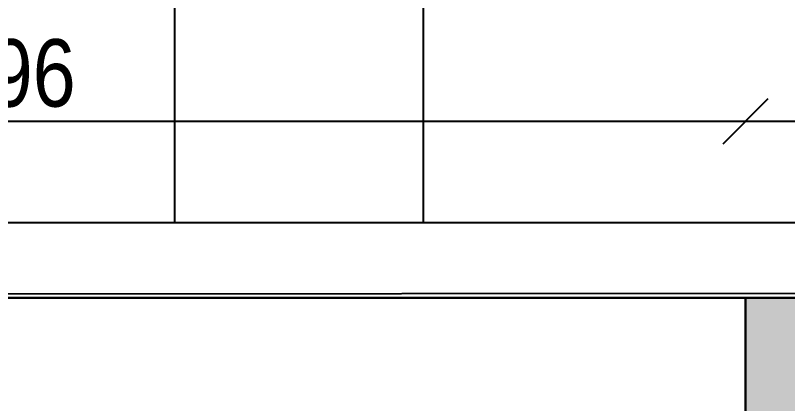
# Model space of a CAD drawing. Header units: metres. Extents: x 493 to 630, y -132 to -15.
# Drawn here: x 510.24 to 511.271, y -79.531 to -79.013 of the extents above; entities that cross this region are included whole.
import ezdxf

# ---------------------------------------------------------------- set-up
doc = ezdxf.new("R2010")
doc.units = ezdxf.units.M
doc.header["$MEASUREMENT"] = 0
doc.header["$PDMODE"] = 3
for name, color, linetype in [('a_caramida', 2, 'Continuous'), ('a_cote_50', 9, 'Continuous'), ('a_pereti_hasuri', 253, 'Continuous'), ('a_scari', 3, 'Continuous'), ('a_vederi', 74, 'Continuous')]:
    doc.layers.add(name, color=color, linetype=linetype)
doc.styles.get("Standard").update_dxf_attribs({"font": 'ARIALN.TTF'})
doc.dimstyles.new('50 cote', dxfattribs={"dimtxt": 0.09, "dimasz": 0.06, "dimexe": 0, "dimexo": 0, "dimgap": 0.018, "dimtad": 1, "dimdec": 1, "dimlfac": 100, "dimrnd": 0.5, "dimdsep": 46, "dimtxsty": 'Standard', "dimblk": 'OBLIQUE', "dimcen": 0.00045, "dimclrd": 256, "dimclrt": 4, "dimadec": 1, "dimazin": 0, "dimtfac": 1, "dimtdec": 1, "dimtix": 1, "dimtofl": 0, "dimtmove": 0, "dimatfit": 3, "dimldrblk": 'OBLIQUE', "dimfxl": 0, "dimtolj": 1, "dimtzin": 0, "dimarcsym": 0})

# ---------------------------------------------------------------- blocks, each defined once
blk = doc.blocks.new('_Oblique')
at = {"color": 0, "linetype": 'ByBlock', "lineweight": -2}
blk.add_line((-0.5, -0.5), (0.5, 0.5), dxfattribs=at)
blk = doc.blocks.new('*D1241')
at = {"layer": 'a_cote_50', "lineweight": -2, "ltscale": 0.3}
blk.add_line((-47.8123, -53.4339), (-45.8523, -53.4339), dxfattribs=at)
at = {"layer": 'Defpoints', "color": 0, "ltscale": 0.3}
for p in [(-45.8523, -53.4339), (-47.8123, -53.6694), (-45.8523, -53.6694)]:
    blk.add_point(p, dxfattribs=at)
at = {"layer": 'a_cote_50', "lineweight": -2, "ltscale": 0.3, "xscale": 0.06, "yscale": 0.06, "zscale": 0.06}
for p, rotation in [((-47.8123, -53.4339), 179.9999999999994), ((-45.8523, -53.4339), 359.9999999999994)]:
    blk.add_blockref('_Oblique', p, dxfattribs=dict(at, rotation=rotation))
at = {"layer": 'a_cote_50', "color": 4, "ltscale": 0.3, "insert": (-46.8323, -53.37), "char_height": 0.09, "attachment_point": 5}
blk.add_mtext('\\A1;196', dxfattribs=at)
blk = doc.blocks.new('*D1242')
at = {"layer": 'a_cote_50', "lineweight": -2, "ltscale": 0.3}
blk.add_line((-45.8523, -53.4339), (-44.8023, -53.4339), dxfattribs=at)
at = {"layer": 'Defpoints', "color": 0, "ltscale": 0.3}
for p in [(-44.8023, -53.4339), (-45.8523, -53.6694), (-44.8023, -53.6694)]:
    blk.add_point(p, dxfattribs=at)
at = {"layer": 'a_cote_50', "lineweight": -2, "ltscale": 0.3, "xscale": 0.06, "yscale": 0.06, "zscale": 0.06}
for p, rotation in [((-45.8523, -53.4339), 179.9999999999994), ((-44.8023, -53.4339), 359.9999999999994)]:
    blk.add_blockref('_Oblique', p, dxfattribs=dict(at, rotation=rotation))
at = {"layer": 'a_cote_50', "color": 4, "ltscale": 0.3, "insert": (-45.3273, -53.37), "char_height": 0.09, "attachment_point": 5}
blk.add_mtext('\\A1;105', dxfattribs=at)
blk = doc.blocks.new('COTE EXY')
at = {"layer": 'a_cote_50', "ltscale": 0.3}
for base, p1, p2, picture, middle in [((-45.8523, -53.4339), (-47.8123, -53.6694), (-45.8523, -53.6694), '*D1241', (-46.8323, -53.37)), ((-44.8023, -53.4339), (-45.8523, -53.6694), (-44.8023, -53.6694), '*D1242', (-45.3273, -53.37))]:
    dim = blk.add_linear_dim(base=base, p1=p1, p2=p2, angle=180, dimstyle='50 cote', override={"dimtmove": 1}, dxfattribs=at)
    dim.commit()
    dim.dimension.update_dxf_attribs({"geometry": picture, "text_midpoint": middle})

msp = doc.modelspace()

# ---------------------------------------------------------------- hatches: boundary and pattern name
at = {"layer": 'a_pereti_hasuri', "ltscale": 0.3}
h = msp.add_hatch(dxfattribs=at)
h.set_pattern_fill('ANSI33', color=256, scale=0.25, style=0)
h.set_pattern_definition([(45, (-4876.954644, 8292.469365), (-0.04419417382, 0.04419417382), []), (45, (-4876.91045, 8292.469365), (-0.04419417382, 0.04419417382), [0.03125, -0.015625])])
h.paths.add_polyline_path([(515.4135, -80.0895), (515.1878, -80.0895), (515.1878, -85.5895), (515.9378, -85.5895), (515.9378, -85.9245), (515.0478, -85.9245), (515.0478, -89.4345), (515.8278, -89.4345), (515.8278, -89.7345), (515.0978, -89.7345), (515.0978, -89.8445), (514.5228, -89.8445), (514.5228, -79.8645), (514.2248, -79.8645), (514.2248, -79.3896), (515.4135, -79.3896)])
h.paths.add_polyline_path([(511.2148, -79.3896), (511.2148, -79.8745), (511.5148, -79.8745), (511.5148, -80.2945), (511.9648, -80.2945), (511.9648, -79.8645), (512.2648, -79.8645), (512.2648, -79.3896)])
h.paths.add_polyline_path([(509.2548, -79.3896), (504.215, -79.3896), (504.8437, -83.8123), (505.3911, -83.7324), (505.3802, -83.6545), (507.3402, -83.6545), (507.3402, -84.2145), (507.6302, -84.2145), (507.6302, -84.4319), (507.8085, -84.4319), (507.8085, -82.4693), (507.67, -82.4693), (507.67, -82.6991), (507.54, -82.6991), (507.54, -83.1791), (505.31, -83.1791), (504.82, -79.7291), (507.53, -79.7291), (507.53, -80.0241), (507.67, -80.0241), (507.67, -81.4693), (507.8085, -81.4693), (507.8085, -79.7291), (508.5048, -79.7291), (508.5048, -80.3145), (508.9548, -80.3145), (508.9548, -79.8745), (509.2548, -79.8745)])
h.paths.add_polyline_path([(505.8255, -86.817), (505.5724, -85.0197), (505.0267, -85.0994), (505.2822, -86.8963)])
h.paths.add_polyline_path([(506.2097, -89.5401), (506.1899, -89.4045), (507.3665, -89.4045), (507.3665, -89.5545), (508.5593, -89.5545), (508.5593, -90.7045), (508.9085, -90.7045), (508.9085, -89.4245), (507.8085, -89.4245), (507.8085, -85.3745), (507.6302, -85.3745), (507.6302, -88.0945), (507.3271, -88.0945), (507.3271, -88.6745), (506.0871, -88.6745), (506.0068, -88.1043), (505.4651, -88.1834), (505.6692, -89.619)])
h.paths.add_polyline_path([(509.2135, -92.7946), (509.2135, -91.9545), (508.9085, -91.9545), (508.9085, -91.5345), (508.4665, -91.5345), (508.4665, -91.9845), (507.8165, -91.9845), (507.8165, -91.2845), (507.3665, -91.2845), (507.3665, -91.9845), (506.5665, -91.9845), (506.3975, -90.8264), (505.8522, -90.906), (506.1203, -92.7946)])
h.paths.add_polyline_path([(512.2035, -92.7946), (512.2035, -91.9845), (511.9185, -91.9845), (511.9185, -91.5345), (511.4585, -91.5345), (511.4585, -91.9545), (511.1635, -91.9545), (511.1635, -92.7946)])
h.paths.add_polyline_path([(515.2335, -92.7946), (515.2335, -92.1945), (514.9285, -92.1945), (514.9285, -91.5345), (514.4485, -91.5345), (514.4485, -91.9845), (514.1535, -91.9845), (514.1535, -92.7946)])

# ---------------------------------------------------------------- linework, layer by layer
at = {"layer": 'a_caramida', "ltscale": 0.3}
msp.add_lwpolyline([(511.2148, -79.3896), (511.2148, -79.8745), (511.5148, -79.8745), (511.5148, -80.2945), (511.9648, -80.2945), (511.9648, -79.8645), (512.2648, -79.8645), (512.2648, -79.3896)], close=True, dxfattribs=at)
at = {"layer": 'a_cote_50', "ltscale": 0.3}
for points in [[(506.1203, -92.7946), (504.215, -79.3896), (553.7849, -79.3453)], [(568.7453, -92.7946), (506.1203, -92.7946), (504.215, -79.3896), (553.7851, -79.3896)]]:
    msp.add_lwpolyline(points, dxfattribs=at)
at = {"layer": 'a_cote_50', "color": 242, "ltscale": 0.3}
msp.add_lwpolyline([(568.7453, -92.7946), (568.7453, -83.0646), (553.7853, -83.0646), (553.785, -79.3896), (504.215, -79.3896), (506.1203, -92.7946)], close=True, dxfattribs=at)
at = {"layer": 'a_scari', "ltscale": 0.3}
for points in [[(510.7851, -79.2896), (510.7851, -76.0116), (506.7974, -76.0116)], [(510.4528, -76.0116), (510.4528, -79.2896)]]:
    msp.add_lwpolyline(points, dxfattribs=at)
at = {"layer": 'a_vederi', "ltscale": 0.3}
for points in [[(511.2148, -79.5496), (511.2148, -79.3896), (511.3148, -79.3896), (511.3148, -79.2896), (509.2548, -79.2896), (509.1548, -79.2896), (509.1548, -79.3896), (509.2548, -79.3896), (509.2548, -79.5496)], [(511.2148, -79.8745), (509.2548, -79.8745), (509.2548, -79.3896), (511.2148, -79.3896)]]:
    msp.add_lwpolyline(points, close=True, dxfattribs=at)

# ---------------------------------------------------------------- block references
at = {"layer": 'a_cote_50'}
msp.add_blockref('COTE EXY', (557.0671, -25.7202), dxfattribs=at)

doc.saveas('drawing.dxf')
